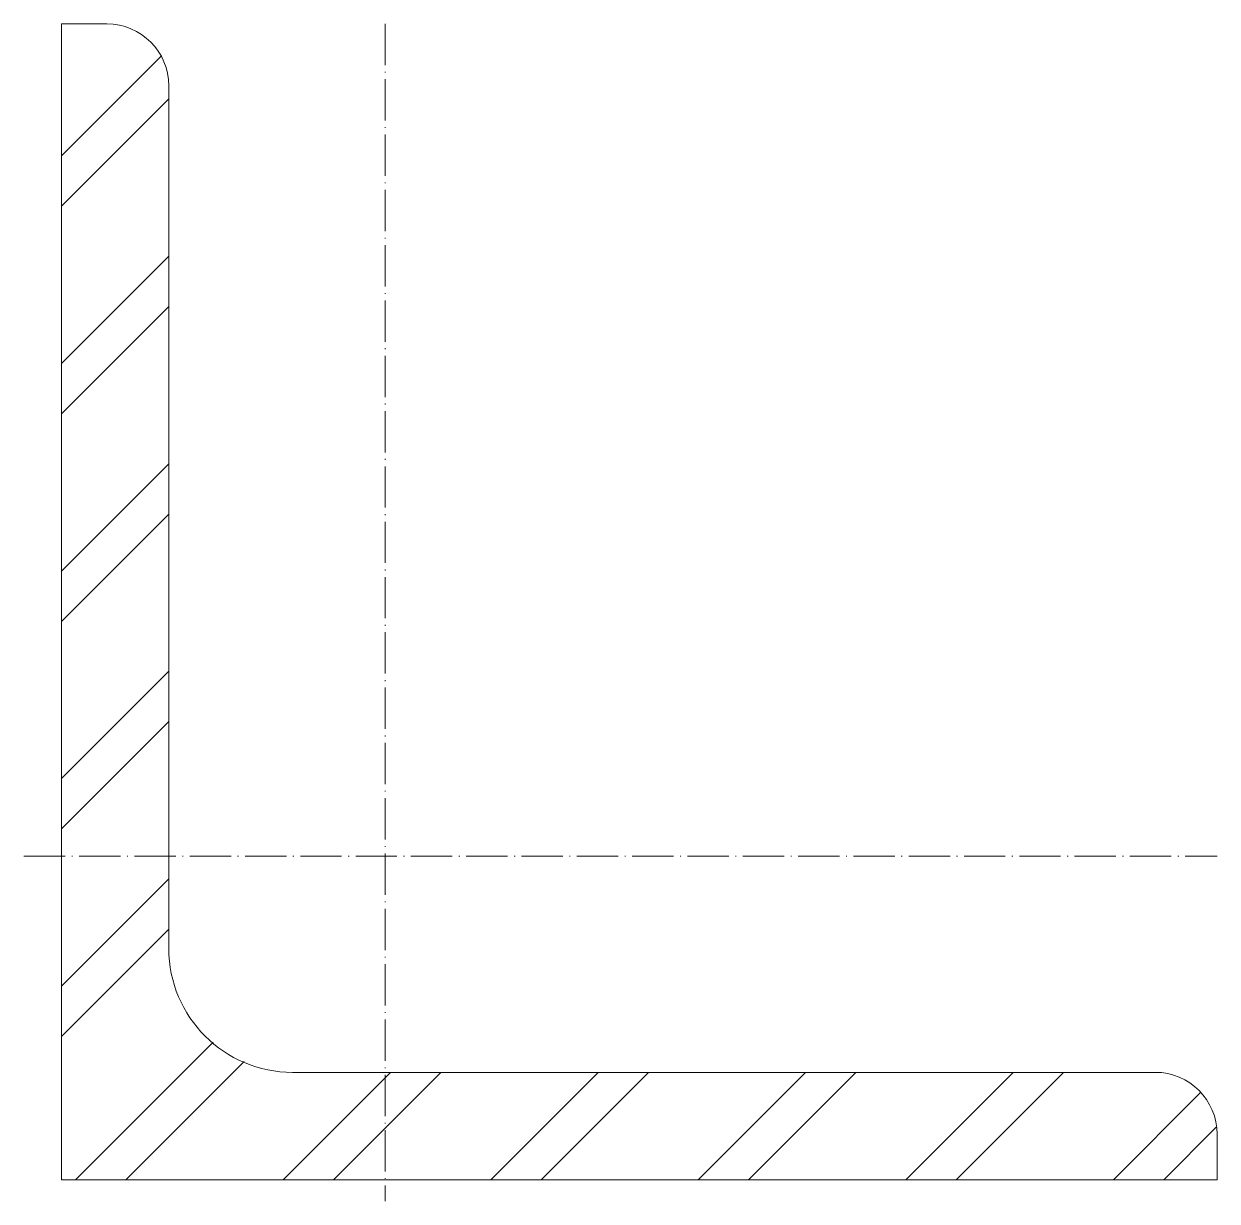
# Model space of a CAD drawing. Header units: metres. Extents: x -5 to 140, y -3 to 140.
import ezdxf

# ---------------------------------------------------------------- set-up
doc = ezdxf.new("R2010")
doc.units = ezdxf.units.M
doc.linetypes.add('MV_hartlijn_staal', pattern=[6.6, 5, -0.8, 0, -0.8])
doc.layers.add('A-DETL-GENF', color=92, linetype='Continuous', lineweight=18)

# ---------------------------------------------------------------- blocks, each defined once
blk = doc.blocks.new('28 Staalprofielen- L-2d - L140_13-3532975-00_0 Basismaterialen')
at = {"layer": 'A-DETL-GENF', "lineweight": 13}
h = blk.add_hatch(dxfattribs=at)
h.set_pattern_fill('FP_203', color=256, style=0, pattern_type=2)
h.set_pattern_definition([(45, (1238.247, -3993.567), (-12.57236, 12.57236), []), (45, (1238.247, -3974.517), (-12.57236, 12.57236), [])])
h.paths.add_polyline_path([(140, 0), (140, 5.5), (139.74, 7.44), (139, 9.25), (137.8, 10.8), (136.25, 12), (134.44, 12.74), (132.5, 13), (28, 13), (24.12, 13.51), (20.5, 15.01), (17.39, 17.39), (15.01, 20.5), (13.51, 24.12), (13, 28), (13, 132.5), (12.74, 134.44), (12, 136.25), (10.8, 137.8), (9.25, 139), (7.44, 139.74), (5.5, 140), (0, 140), (0, 0)])
at = {"layer": 'A-DETL-GENF'}
for p, q in [((5.5, 140), (0, 140)), ((0, 140), (0, 0)), ((13, 28), (13, 132.5)), ((132.5, 13), (28, 13)), ((140, 0), (140, 5.5)), ((0, 0), (140, 0))]:
    blk.add_line(p, q, dxfattribs=at)
at = {"layer": 'A-DETL-GENF', "linetype": 'MV_hartlijn_staal', "lineweight": 13}
for p, q in [((39.2, 140), (39.2, -2.6)), ((-4.56, 39.2), (140, 39.2))]:
    blk.add_line(p, q, dxfattribs=at)
at = {"layer": 'A-DETL-GENF'}
for centre, radius, start, end in [((5.5, 132.5), 7.5, 360, 90), ((28, 28), 15, 180, 270), ((132.5, 5.5), 7.5, 360, 90)]:
    blk.add_arc(centre, radius, start, end, dxfattribs=at)

msp = doc.modelspace()

# ---------------------------------------------------------------- block references
msp.add_blockref('28 Staalprofielen- L-2d - L140_13-3532975-00_0 Basismaterialen', (0, 0))

doc.saveas('drawing.dxf')
